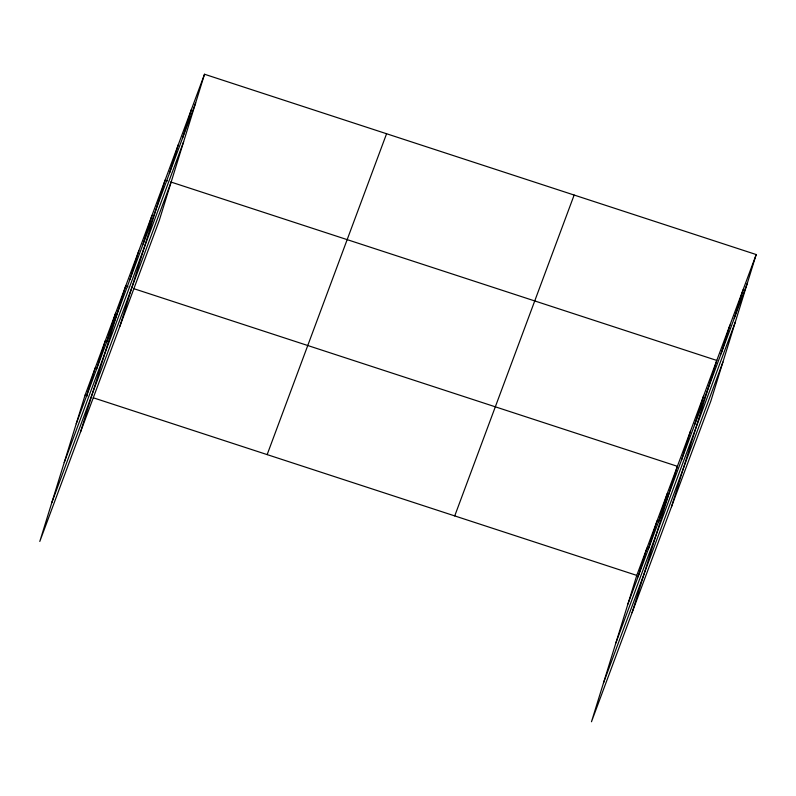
<?xml version="1.0" encoding="UTF-8"?>
<svg xmlns="http://www.w3.org/2000/svg" width="796" height="796" viewBox="0 0 796 796"><rect width="100%" height="100%" fill="white"/><g stroke="black" fill="none" stroke-linecap="round" stroke-linejoin="round"><path stroke-width="1.19" d="M204.522 74.247L85.102 395.105L39.8 541.449L159.22 220.591L204.522 74.247L756.2 254.551L710.898 400.895L591.478 721.753L636.78 575.409L756.2 254.551M86.386 396.478L95.251 367.832M96.535 369.205L105.4 340.559M106.684 341.932L115.549 313.286M80.406 432.357L125.698 286.013L128.037 286.779M129.977 279.356L138.842 250.72M143.111 244.064L151.976 215.427M119.808 326.479L165.11 180.135L167.449 180.891M169.379 173.478L178.244 144.842M182.513 138.186L191.378 109.54M638.064 576.772L646.929 548.136M648.213 549.499L657.078 520.863M658.372 522.226L667.237 493.59M632.084 612.661L677.386 466.317L133.867 288.689M681.655 459.66L690.52 431.024M694.789 424.368L703.654 395.731M671.496 506.773L716.788 360.439L170.941 182.035M721.067 353.782L729.932 325.136M734.201 318.49L743.066 289.844M76.237 423.751L195.657 102.893M64.207 462.585L183.627 141.728M51.82 502.604L171.239 181.747M267.157 454.606L386.577 133.748M454.725 515.908L574.145 195.05M627.915 604.045L747.335 283.187M615.895 642.889L735.315 322.032M603.507 682.908L722.927 362.051M85.102 395.105L87.431 395.871M93.271 397.781L636.78 575.409"/></g></svg>
